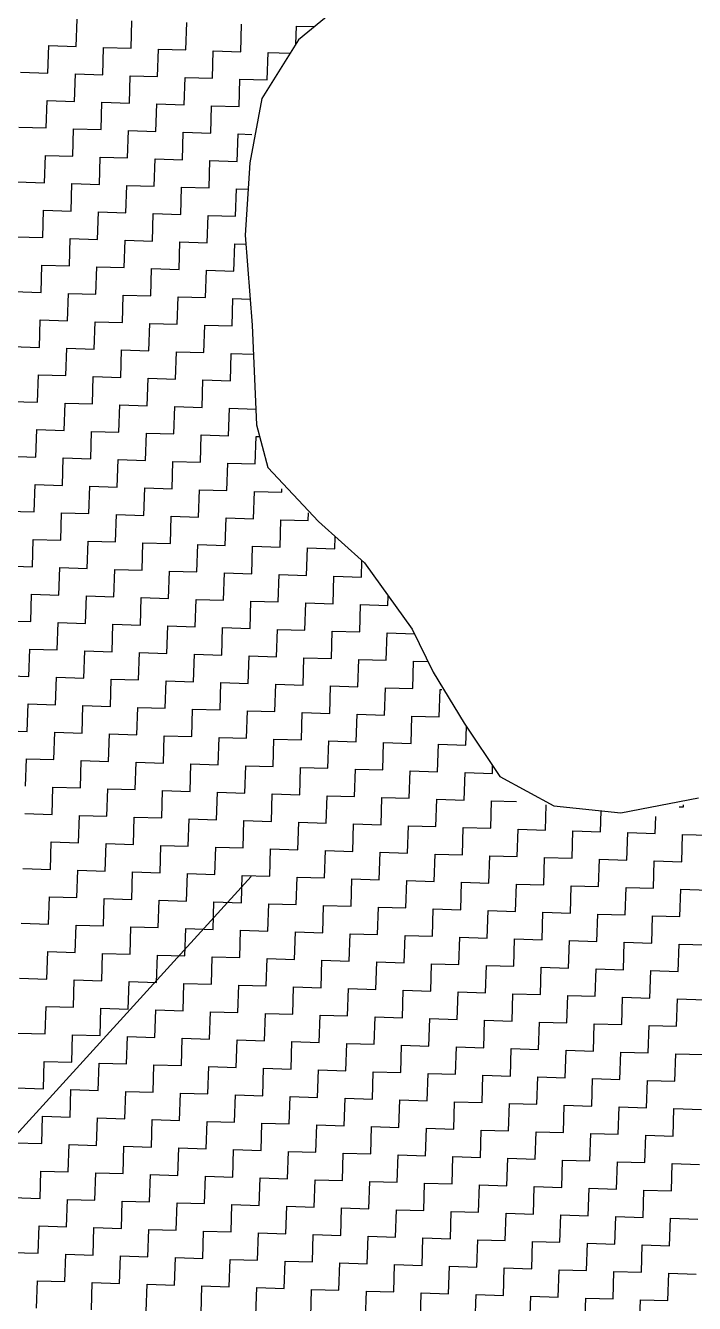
# Model space of a CAD drawing. Header units: metres. Extents: x 289133 to 292218, y 2093453 to 2100632.
# Drawn here: x 289844.8 to 290006.2, y 2094020.3 to 2094328.5 of the extents above; entities that cross this region are included whole.
import ezdxf

# ---------------------------------------------------------------- set-up
doc = ezdxf.new("R2010")
doc.units = ezdxf.units.M
doc.header["$MEASUREMENT"] = 0
doc.layers.add('POLY_HATCH', color=12, linetype='Continuous')

msp = doc.modelspace()

# ---------------------------------------------------------------- linework, layer by layer
msp.add_lwpolyline([(289822.9, 2094039.44), (289899.21, 2094123.21)])
at = {"layer": 'POLY_HATCH'}
for p, q in [((289920.56, 2094333.16), (289910.68, 2094325.05)), ((289910.68, 2094325.05), (289901.81, 2094310.89)), ((289901.81, 2094310.89), (289898.91, 2094295.35)), ((289898.91, 2094295.35), (289897.77, 2094277.95)), ((289897.77, 2094277.95), (289899.49, 2094256.24)), ((289899.49, 2094256.24), (289900.54, 2094232.16)), ((289900.54, 2094232.16), (289903.22, 2094221.85)), ((289903.22, 2094221.85), (289915.44, 2094208.84)), ((289915.44, 2094208.84), (289926.56, 2094198.87)), ((289926.56, 2094198.87), (289938.09, 2094182.87)), ((289938.09, 2094182.87), (289943.17, 2094172.49)), ((289943.17, 2094172.49), (289950.61, 2094160.22)), ((289950.61, 2094160.22), (289959.22, 2094147.33)), ((289959.22, 2094147.33), (289972.24, 2094140.3)), ((289972.24, 2094140.3), (289988.43, 2094138.59)), ((289988.43, 2094138.59), (290007.19, 2094142.21))]:
    msp.add_line(p, q, dxfattribs=at)
at = {"layer": 'POLY_HATCH', "linetype": 'Continuous'}
for p, q in [((289857.01, 2094323.41), (289857.22, 2094330.03)), ((289870.24, 2094323), (289870.45, 2094329.61)), ((289883.47, 2094322.58), (289883.68, 2094329.2)), ((289896.7, 2094322.17), (289896.91, 2094328.78)), ((289910, 2094323.97), (289910.14, 2094328.36)), ((289910.14, 2094328.36), (289914.55, 2094328.23)), ((289850.19, 2094317.01), (289850.4, 2094323.62)), ((289850.4, 2094323.62), (289857.01, 2094323.41)), ((289863.42, 2094316.59), (289863.63, 2094323.21)), ((289863.63, 2094323.21), (289870.24, 2094323)), ((289876.65, 2094316.17), (289876.86, 2094322.79)), ((289876.86, 2094322.79), (289883.47, 2094322.58)), ((289889.88, 2094315.76), (289890.09, 2094322.37)), ((289890.09, 2094322.37), (289896.7, 2094322.17)), ((289903.11, 2094315.34), (289903.32, 2094321.96)), ((289903.32, 2094321.96), (289908.64, 2094321.79)), ((289843.57, 2094317.21), (289850.19, 2094317.01)), ((289856.6, 2094310.18), (289856.8, 2094316.8)), ((289856.8, 2094316.8), (289863.42, 2094316.59)), ((289869.83, 2094309.77), (289870.03, 2094316.38)), ((289870.03, 2094316.38), (289876.65, 2094316.17)), ((289883.06, 2094309.35), (289883.26, 2094315.97)), ((289883.26, 2094315.97), (289889.88, 2094315.76)), ((289896.29, 2094308.93), (289896.49, 2094315.55)), ((289896.49, 2094315.55), (289903.11, 2094315.34)), ((289849.77, 2094303.78), (289849.98, 2094310.39)), ((289849.98, 2094310.39), (289856.6, 2094310.18)), ((289863, 2094303.36), (289863.21, 2094309.98)), ((289863.21, 2094309.98), (289869.83, 2094309.77)), ((289876.23, 2094302.94), (289876.44, 2094309.56)), ((289876.44, 2094309.56), (289883.06, 2094309.35)), ((289889.46, 2094302.53), (289889.67, 2094309.14)), ((289889.67, 2094309.14), (289896.29, 2094308.93)), ((289843.16, 2094303.98), (289849.77, 2094303.78)), ((289856.18, 2094296.95), (289856.39, 2094303.57)), ((289856.39, 2094303.57), (289863, 2094303.36)), ((289869.41, 2094296.54), (289869.62, 2094303.15)), ((289869.62, 2094303.15), (289876.23, 2094302.94)), ((289882.64, 2094296.12), (289882.85, 2094302.74)), ((289882.85, 2094302.74), (289889.46, 2094302.53)), ((289895.87, 2094295.7), (289896.08, 2094302.32)), ((289896.08, 2094302.32), (289899.37, 2094302.22)), ((289849.36, 2094290.55), (289849.56, 2094297.16)), ((289849.56, 2094297.16), (289856.18, 2094296.95)), ((289862.59, 2094290.13), (289862.79, 2094296.75)), ((289862.79, 2094296.75), (289869.41, 2094296.54)), ((289875.82, 2094289.71), (289876.02, 2094296.33)), ((289876.02, 2094296.33), (289882.64, 2094296.12)), ((289889.05, 2094289.3), (289889.25, 2094295.91)), ((289889.25, 2094295.91), (289895.87, 2094295.7)), ((289842.74, 2094290.75), (289849.36, 2094290.55)), ((289855.76, 2094283.72), (289855.97, 2094290.34)), ((289855.97, 2094290.34), (289862.59, 2094290.13)), ((289868.99, 2094283.31), (289869.2, 2094289.92)), ((289869.2, 2094289.92), (289875.82, 2094289.71)), ((289882.22, 2094282.89), (289882.43, 2094289.51)), ((289882.43, 2094289.51), (289889.05, 2094289.3)), ((289895.45, 2094282.47), (289895.66, 2094289.09)), ((289895.66, 2094289.09), (289898.5, 2094289)), ((289848.94, 2094277.32), (289849.15, 2094283.93)), ((289849.15, 2094283.93), (289855.76, 2094283.72)), ((289862.17, 2094276.9), (289862.38, 2094283.51)), ((289862.38, 2094283.51), (289868.99, 2094283.31)), ((289875.4, 2094276.48), (289875.61, 2094283.1)), ((289875.61, 2094283.1), (289882.22, 2094282.89)), ((289888.63, 2094276.07), (289888.84, 2094282.68)), ((289888.84, 2094282.68), (289895.45, 2094282.47)), ((289842.32, 2094277.52), (289848.94, 2094277.32)), ((289855.35, 2094270.49), (289855.55, 2094277.11)), ((289855.55, 2094277.11), (289862.17, 2094276.9)), ((289868.58, 2094270.08), (289868.79, 2094276.69)), ((289868.79, 2094276.69), (289875.4, 2094276.48)), ((289881.81, 2094269.66), (289882.02, 2094276.28)), ((289882.02, 2094276.28), (289888.63, 2094276.07)), ((289895.04, 2094269.24), (289895.25, 2094275.86)), ((289895.25, 2094275.86), (289897.94, 2094275.77)), ((289848.52, 2094264.09), (289848.73, 2094270.7)), ((289848.73, 2094270.7), (289855.35, 2094270.49)), ((289861.75, 2094263.67), (289861.96, 2094270.28)), ((289861.96, 2094270.28), (289868.58, 2094270.08)), ((289874.98, 2094263.25), (289875.19, 2094269.87)), ((289875.19, 2094269.87), (289881.81, 2094269.66)), ((289888.21, 2094262.84), (289888.42, 2094269.45)), ((289888.42, 2094269.45), (289895.04, 2094269.24)), ((289841.91, 2094264.29), (289848.52, 2094264.09)), ((289854.93, 2094257.26), (289855.14, 2094263.88)), ((289855.14, 2094263.88), (289861.75, 2094263.67)), ((289868.16, 2094256.85), (289868.37, 2094263.46)), ((289868.37, 2094263.46), (289874.98, 2094263.25)), ((289881.39, 2094256.43), (289881.6, 2094263.04)), ((289881.6, 2094263.04), (289888.21, 2094262.84)), ((289894.62, 2094256.01), (289894.83, 2094262.63)), ((289894.83, 2094262.63), (289898.99, 2094262.5)), ((289848.11, 2094250.86), (289848.32, 2094257.47)), ((289848.32, 2094257.47), (289854.93, 2094257.26)), ((289861.34, 2094250.44), (289861.55, 2094257.05)), ((289861.55, 2094257.05), (289868.16, 2094256.85)), ((289874.57, 2094250.02), (289874.78, 2094256.64)), ((289874.78, 2094256.64), (289881.39, 2094256.43)), ((289887.8, 2094249.61), (289888.01, 2094256.22)), ((289888.01, 2094256.22), (289894.62, 2094256.01)), ((289841.49, 2094251.06), (289848.11, 2094250.86)), ((289854.51, 2094244.03), (289854.72, 2094250.65)), ((289854.72, 2094250.65), (289861.34, 2094250.44)), ((289867.74, 2094243.62), (289867.95, 2094250.23)), ((289867.95, 2094250.23), (289874.57, 2094250.02)), ((289880.97, 2094243.2), (289881.18, 2094249.81)), ((289881.18, 2094249.81), (289887.8, 2094249.61)), ((289894.21, 2094242.78), (289894.41, 2094249.4)), ((289894.41, 2094249.4), (289899.79, 2094249.23)), ((289847.69, 2094237.63), (289847.9, 2094244.24)), ((289847.9, 2094244.24), (289854.51, 2094244.03)), ((289860.92, 2094237.21), (289861.13, 2094243.82)), ((289861.13, 2094243.82), (289867.74, 2094243.62)), ((289874.15, 2094236.79), (289874.36, 2094243.41)), ((289874.36, 2094243.41), (289880.97, 2094243.2)), ((289887.38, 2094236.38), (289887.59, 2094242.99)), ((289887.59, 2094242.99), (289894.21, 2094242.78)), ((289841.08, 2094237.83), (289847.69, 2094237.63)), ((289854.1, 2094230.8), (289854.31, 2094237.42)), ((289854.31, 2094237.42), (289860.92, 2094237.21)), ((289867.33, 2094230.39), (289867.54, 2094237)), ((289867.54, 2094237), (289874.15, 2094236.79)), ((289880.56, 2094229.97), (289880.77, 2094236.58)), ((289880.77, 2094236.58), (289887.38, 2094236.38)), ((289893.79, 2094229.55), (289894, 2094236.17)), ((289894, 2094236.17), (289900.37, 2094235.97)), ((289847.27, 2094224.39), (289847.48, 2094231.01)), ((289847.48, 2094231.01), (289854.1, 2094230.8)), ((289860.5, 2094223.98), (289860.71, 2094230.59)), ((289860.71, 2094230.59), (289867.33, 2094230.39)), ((289873.74, 2094223.56), (289873.94, 2094230.18)), ((289873.94, 2094230.18), (289880.56, 2094229.97)), ((289886.97, 2094223.15), (289887.17, 2094229.76)), ((289887.17, 2094229.76), (289893.79, 2094229.55)), ((289900.2, 2094222.73), (289900.4, 2094229.34)), ((289900.4, 2094229.34), (289901.28, 2094229.32)), ((289840.66, 2094224.6), (289847.27, 2094224.39)), ((289853.68, 2094217.57), (289853.89, 2094224.19)), ((289853.89, 2094224.19), (289860.5, 2094223.98)), ((289866.91, 2094217.16), (289867.12, 2094223.77)), ((289867.12, 2094223.77), (289873.74, 2094223.56)), ((289880.14, 2094216.74), (289880.35, 2094223.35)), ((289880.35, 2094223.35), (289886.97, 2094223.15)), ((289893.37, 2094216.32), (289893.58, 2094222.94)), ((289893.58, 2094222.94), (289900.2, 2094222.73)), ((289846.86, 2094211.16), (289847.07, 2094217.78)), ((289847.07, 2094217.78), (289853.68, 2094217.57)), ((289860.09, 2094210.75), (289860.3, 2094217.36)), ((289860.3, 2094217.36), (289866.91, 2094217.16)), ((289873.32, 2094210.33), (289873.53, 2094216.95)), ((289873.53, 2094216.95), (289880.14, 2094216.74)), ((289906.6, 2094215.91), (289906.63, 2094216.74)), ((289886.55, 2094209.92), (289886.76, 2094216.53)), ((289886.76, 2094216.53), (289893.37, 2094216.32)), ((289899.78, 2094209.5), (289899.99, 2094216.11)), ((289899.99, 2094216.11), (289906.6, 2094215.91)), ((289840.24, 2094211.37), (289846.86, 2094211.16)), ((289853.27, 2094204.34), (289853.47, 2094210.96)), ((289853.47, 2094210.96), (289860.09, 2094210.75)), ((289866.5, 2094203.92), (289866.7, 2094210.54)), ((289866.7, 2094210.54), (289873.32, 2094210.33)), ((289913.01, 2094209.08), (289913.07, 2094210.97)), ((289879.73, 2094203.51), (289879.93, 2094210.12)), ((289879.93, 2094210.12), (289886.55, 2094209.92)), ((289892.96, 2094203.09), (289893.16, 2094209.71)), ((289893.16, 2094209.71), (289899.78, 2094209.5)), ((289906.19, 2094202.68), (289906.39, 2094209.29)), ((289906.39, 2094209.29), (289913.01, 2094209.08)), ((289846.44, 2094197.93), (289846.65, 2094204.55)), ((289846.65, 2094204.55), (289853.27, 2094204.34)), ((289919.42, 2094202.26), (289919.51, 2094205.19)), ((289859.67, 2094197.52), (289859.88, 2094204.13)), ((289859.88, 2094204.13), (289866.5, 2094203.92)), ((289872.9, 2094197.1), (289873.11, 2094203.72)), ((289873.11, 2094203.72), (289879.73, 2094203.51)), ((289886.13, 2094196.69), (289886.34, 2094203.3)), ((289886.34, 2094203.3), (289892.96, 2094203.09)), ((289899.36, 2094196.27), (289899.57, 2094202.88)), ((289899.57, 2094202.88), (289906.19, 2094202.68)), ((289912.59, 2094195.85), (289912.8, 2094202.47)), ((289912.8, 2094202.47), (289919.42, 2094202.26)), ((289839.83, 2094198.14), (289846.44, 2094197.93)), ((289925.82, 2094195.44), (289925.95, 2094199.41)), ((289852.85, 2094191.11), (289853.06, 2094197.73)), ((289853.06, 2094197.73), (289859.67, 2094197.52)), ((289866.08, 2094190.69), (289866.29, 2094197.31)), ((289866.29, 2094197.31), (289872.9, 2094197.1)), ((289879.31, 2094190.28), (289879.52, 2094196.89)), ((289879.52, 2094196.89), (289886.13, 2094196.69)), ((289892.54, 2094189.86), (289892.75, 2094196.48)), ((289892.75, 2094196.48), (289899.36, 2094196.27)), ((289905.77, 2094189.45), (289905.98, 2094196.06)), ((289905.98, 2094196.06), (289912.59, 2094195.85)), ((289919, 2094189.03), (289919.21, 2094195.64)), ((289919.21, 2094195.64), (289925.82, 2094195.44)), ((289846.03, 2094184.7), (289846.23, 2094191.32)), ((289846.23, 2094191.32), (289852.85, 2094191.11)), ((289859.26, 2094184.29), (289859.46, 2094190.9)), ((289859.46, 2094190.9), (289866.08, 2094190.69)), ((289872.49, 2094183.87), (289872.69, 2094190.49)), ((289872.69, 2094190.49), (289879.31, 2094190.28)), ((289885.72, 2094183.46), (289885.92, 2094190.07)), ((289885.92, 2094190.07), (289892.54, 2094189.86)), ((289898.95, 2094183.04), (289899.16, 2094189.65)), ((289899.16, 2094189.65), (289905.77, 2094189.45)), ((289912.18, 2094182.62), (289912.39, 2094189.24)), ((289912.39, 2094189.24), (289919, 2094189.03)), ((289932.23, 2094188.61), (289932.3, 2094190.89)), ((289925.41, 2094182.21), (289925.62, 2094188.82)), ((289925.62, 2094188.82), (289932.23, 2094188.61)), ((289839.41, 2094184.91), (289846.03, 2094184.7)), ((289852.43, 2094177.88), (289852.64, 2094184.5)), ((289852.64, 2094184.5), (289859.26, 2094184.29)), ((289865.66, 2094177.46), (289865.87, 2094184.08)), ((289865.87, 2094184.08), (289872.49, 2094183.87)), ((289878.89, 2094177.05), (289879.1, 2094183.66)), ((289879.1, 2094183.66), (289885.72, 2094183.46)), ((289892.12, 2094176.63), (289892.33, 2094183.25)), ((289892.33, 2094183.25), (289898.95, 2094183.04)), ((289905.35, 2094176.22), (289905.56, 2094182.83)), ((289905.56, 2094182.83), (289912.18, 2094182.62)), ((289918.58, 2094175.8), (289918.79, 2094182.41)), ((289918.79, 2094182.41), (289925.41, 2094182.21)), ((289931.81, 2094175.38), (289932.02, 2094182)), ((289932.02, 2094182), (289938.61, 2094181.79)), ((289845.61, 2094171.47), (289845.82, 2094178.09)), ((289845.82, 2094178.09), (289852.43, 2094177.88)), ((289858.84, 2094171.06), (289859.05, 2094177.67)), ((289859.05, 2094177.67), (289865.66, 2094177.46)), ((289872.07, 2094170.64), (289872.28, 2094177.26)), ((289872.28, 2094177.26), (289878.89, 2094177.05)), ((289885.3, 2094170.22), (289885.51, 2094176.84)), ((289885.51, 2094176.84), (289892.12, 2094176.63)), ((289898.53, 2094169.81), (289898.74, 2094176.42)), ((289898.74, 2094176.42), (289905.35, 2094176.22)), ((289911.76, 2094169.39), (289911.97, 2094176.01)), ((289911.97, 2094176.01), (289918.58, 2094175.8)), ((289924.99, 2094168.98), (289925.2, 2094175.59)), ((289925.2, 2094175.59), (289931.81, 2094175.38)), ((289938.22, 2094168.56), (289938.43, 2094175.17)), ((289938.43, 2094175.17), (289941.91, 2094175.07)), ((289838.99, 2094171.68), (289845.61, 2094171.47)), ((289852.02, 2094164.65), (289852.22, 2094171.27)), ((289852.22, 2094171.27), (289858.84, 2094171.06)), ((289865.25, 2094164.23), (289865.45, 2094170.85)), ((289865.45, 2094170.85), (289872.07, 2094170.64)), ((289878.48, 2094163.82), (289878.69, 2094170.43)), ((289878.69, 2094170.43), (289885.3, 2094170.22)), ((289891.71, 2094163.4), (289891.92, 2094170.02)), ((289891.92, 2094170.02), (289898.53, 2094169.81)), ((289904.94, 2094162.99), (289905.15, 2094169.6)), ((289905.15, 2094169.6), (289911.76, 2094169.39)), ((289918.17, 2094162.57), (289918.38, 2094169.18)), ((289918.38, 2094169.18), (289924.99, 2094168.98)), ((289931.4, 2094162.15), (289931.61, 2094168.77)), ((289931.61, 2094168.77), (289938.22, 2094168.56)), ((289944.63, 2094161.74), (289944.84, 2094168.35)), ((289944.84, 2094168.35), (289945.2, 2094168.34)), ((289845.19, 2094158.24), (289845.4, 2094164.86)), ((289845.4, 2094164.86), (289852.02, 2094164.65)), ((289858.42, 2094157.83), (289858.63, 2094164.44)), ((289858.63, 2094164.44), (289865.25, 2094164.23)), ((289871.65, 2094157.41), (289871.86, 2094164.03)), ((289871.86, 2094164.03), (289878.48, 2094163.82)), ((289884.88, 2094156.99), (289885.09, 2094163.61)), ((289885.09, 2094163.61), (289891.71, 2094163.4)), ((289898.11, 2094156.58), (289898.32, 2094163.19)), ((289898.32, 2094163.19), (289904.94, 2094162.99)), ((289911.34, 2094156.16), (289911.55, 2094162.78)), ((289911.55, 2094162.78), (289918.17, 2094162.57)), ((289924.58, 2094155.75), (289924.78, 2094162.36)), ((289924.78, 2094162.36), (289931.4, 2094162.15)), ((289937.81, 2094155.33), (289938.01, 2094161.94)), ((289938.01, 2094161.94), (289944.63, 2094161.74)), ((289838.58, 2094158.45), (289845.19, 2094158.24)), ((289951.04, 2094154.91), (289951.18, 2094159.37)), ((289851.6, 2094151.42), (289851.81, 2094158.04)), ((289851.81, 2094158.04), (289858.42, 2094157.83)), ((289864.83, 2094151), (289865.04, 2094157.62)), ((289865.04, 2094157.62), (289871.65, 2094157.41)), ((289878.06, 2094150.59), (289878.27, 2094157.2)), ((289878.27, 2094157.2), (289884.88, 2094156.99)), ((289891.29, 2094150.17), (289891.5, 2094156.79)), ((289891.5, 2094156.79), (289898.11, 2094156.58)), ((289904.52, 2094149.75), (289904.73, 2094156.37)), ((289904.73, 2094156.37), (289911.34, 2094156.16)), ((289917.75, 2094149.34), (289917.96, 2094155.95)), ((289917.96, 2094155.95), (289924.58, 2094155.75)), ((289930.98, 2094148.92), (289931.19, 2094155.54)), ((289931.19, 2094155.54), (289937.81, 2094155.33)), ((289944.21, 2094148.51), (289944.42, 2094155.12)), ((289944.42, 2094155.12), (289951.04, 2094154.91)), ((289844.78, 2094145.01), (289844.99, 2094151.63)), ((289844.99, 2094151.63), (289851.6, 2094151.42)), ((289858.01, 2094144.6), (289858.22, 2094151.21)), ((289858.22, 2094151.21), (289864.83, 2094151)), ((289871.24, 2094144.18), (289871.45, 2094150.8)), ((289871.45, 2094150.8), (289878.06, 2094150.59)), ((289884.47, 2094143.76), (289884.68, 2094150.38)), ((289884.68, 2094150.38), (289891.29, 2094150.17)), ((289897.7, 2094143.35), (289897.91, 2094149.96)), ((289897.91, 2094149.96), (289904.52, 2094149.75)), ((289910.93, 2094142.93), (289911.14, 2094149.55)), ((289911.14, 2094149.55), (289917.75, 2094149.34)), ((289924.16, 2094142.52), (289924.37, 2094149.13)), ((289924.37, 2094149.13), (289930.98, 2094148.92)), ((289957.44, 2094148.09), (289957.5, 2094149.91)), ((289937.39, 2094142.1), (289937.6, 2094148.71)), ((289937.6, 2094148.71), (289944.21, 2094148.51)), ((289950.62, 2094141.68), (289950.83, 2094148.3)), ((289950.83, 2094148.3), (289957.44, 2094148.09)), ((289851.18, 2094138.19), (289851.39, 2094144.8)), ((289851.39, 2094144.8), (289858.01, 2094144.6)), ((289864.41, 2094137.77), (289864.62, 2094144.39)), ((289864.62, 2094144.39), (289871.24, 2094144.18)), ((289877.64, 2094137.36), (289877.85, 2094143.97)), ((289877.85, 2094143.97), (289884.47, 2094143.76)), ((289890.87, 2094136.94), (289891.08, 2094143.56)), ((289891.08, 2094143.56), (289897.7, 2094143.35)), ((289904.11, 2094136.52), (289904.31, 2094143.14)), ((289904.31, 2094143.14), (289910.93, 2094142.93)), ((289917.34, 2094136.11), (289917.54, 2094142.72)), ((289917.54, 2094142.72), (289924.16, 2094142.52)), ((289930.57, 2094135.69), (289930.77, 2094142.31)), ((289930.77, 2094142.31), (289937.39, 2094142.1)), ((289943.8, 2094135.28), (289944, 2094141.89)), ((289944, 2094141.89), (289950.62, 2094141.68)), ((289957.03, 2094134.86), (289957.23, 2094141.47)), ((289957.23, 2094141.47), (289963.26, 2094141.29)), ((289970.26, 2094134.44), (289970.45, 2094140.49)), ((290002.51, 2094140.05), (290003.54, 2094140.02)), ((290003.54, 2094140.02), (290003.56, 2094140.53)), ((289844.57, 2094138.4), (289851.18, 2094138.19)), ((289857.59, 2094131.37), (289857.8, 2094137.98)), ((289857.8, 2094137.98), (289864.41, 2094137.77)), ((289870.82, 2094130.95), (289871.03, 2094137.57)), ((289871.03, 2094137.57), (289877.64, 2094137.36)), ((289884.05, 2094130.53), (289884.26, 2094137.15)), ((289884.26, 2094137.15), (289890.87, 2094136.94)), ((289897.28, 2094130.12), (289897.49, 2094136.73)), ((289897.49, 2094136.73), (289904.11, 2094136.52)), ((289983.49, 2094134.03), (289983.65, 2094139.09)), ((289996.72, 2094133.61), (289996.85, 2094137.7)), ((289910.51, 2094129.7), (289910.72, 2094136.32)), ((289910.72, 2094136.32), (289917.34, 2094136.11)), ((289923.74, 2094129.28), (289923.95, 2094135.9)), ((289923.95, 2094135.9), (289930.57, 2094135.69)), ((289936.97, 2094128.87), (289937.18, 2094135.48)), ((289937.18, 2094135.48), (289943.8, 2094135.28)), ((289950.2, 2094128.45), (289950.41, 2094135.07)), ((289950.41, 2094135.07), (289957.03, 2094134.86)), ((289963.43, 2094128.04), (289963.64, 2094134.65)), ((289963.64, 2094134.65), (289970.26, 2094134.44)), ((289976.66, 2094127.62), (289976.87, 2094134.24)), ((289976.87, 2094134.24), (289983.49, 2094134.03)), ((289989.89, 2094127.2), (289990.1, 2094133.82)), ((289990.1, 2094133.82), (289996.72, 2094133.61)), ((289850.77, 2094124.96), (289850.98, 2094131.57)), ((289850.98, 2094131.57), (289857.59, 2094131.37)), ((289864, 2094124.54), (289864.21, 2094131.16)), ((289864.21, 2094131.16), (289870.82, 2094130.95)), ((289877.23, 2094124.13), (289877.44, 2094130.74)), ((289877.44, 2094130.74), (289884.05, 2094130.53)), ((289890.46, 2094123.71), (289890.67, 2094130.33)), ((289890.67, 2094130.33), (289897.28, 2094130.12)), ((290003.12, 2094126.79), (290003.33, 2094133.4)), ((290003.33, 2094133.4), (290009.95, 2094133.19)), ((289903.69, 2094123.29), (289903.9, 2094129.91)), ((289903.9, 2094129.91), (289910.51, 2094129.7)), ((289916.92, 2094122.88), (289917.13, 2094129.49)), ((289917.13, 2094129.49), (289923.74, 2094129.28)), ((289930.15, 2094122.46), (289930.36, 2094129.08)), ((289930.36, 2094129.08), (289936.97, 2094128.87)), ((289943.38, 2094122.05), (289943.59, 2094128.66)), ((289943.59, 2094128.66), (289950.2, 2094128.45)), ((289956.61, 2094121.63), (289956.82, 2094128.24)), ((289956.82, 2094128.24), (289963.43, 2094128.04)), ((289969.84, 2094121.21), (289970.05, 2094127.83)), ((289970.05, 2094127.83), (289976.66, 2094127.62)), ((289983.07, 2094120.8), (289983.28, 2094127.41)), ((289983.28, 2094127.41), (289989.89, 2094127.2)), ((289844.15, 2094125.17), (289850.77, 2094124.96)), ((289857.17, 2094118.14), (289857.38, 2094124.75)), ((289857.38, 2094124.75), (289864, 2094124.54)), ((289870.41, 2094117.72), (289870.61, 2094124.33)), ((289870.61, 2094124.33), (289877.23, 2094124.13)), ((289996.3, 2094120.38), (289996.51, 2094127)), ((289996.51, 2094127), (290003.12, 2094126.79)), ((289883.64, 2094117.3), (289883.84, 2094123.92)), ((289883.84, 2094123.92), (289890.46, 2094123.71)), ((289896.87, 2094116.89), (289897.07, 2094123.5)), ((289897.07, 2094123.5), (289903.69, 2094123.29)), ((289910.1, 2094116.47), (289910.3, 2094123.09)), ((289910.3, 2094123.09), (289916.92, 2094122.88)), ((289923.33, 2094116.05), (289923.53, 2094122.67)), ((289923.53, 2094122.67), (289930.15, 2094122.46)), ((289936.56, 2094115.64), (289936.76, 2094122.25)), ((289936.76, 2094122.25), (289943.38, 2094122.05)), ((289949.79, 2094115.22), (289950, 2094121.84)), ((289950, 2094121.84), (289956.61, 2094121.63)), ((289963.02, 2094114.81), (289963.23, 2094121.42)), ((289963.23, 2094121.42), (289969.84, 2094121.21)), ((289850.35, 2094111.73), (289850.56, 2094118.34)), ((289850.56, 2094118.34), (289857.17, 2094118.14)), ((289976.25, 2094114.39), (289976.46, 2094121)), ((289976.46, 2094121), (289983.07, 2094120.8)), ((289989.48, 2094113.97), (289989.69, 2094120.59)), ((289989.69, 2094120.59), (289996.3, 2094120.38)), ((290002.71, 2094113.56), (290002.92, 2094120.17)), ((290002.92, 2094120.17), (290009.53, 2094119.96)), ((289863.58, 2094111.31), (289863.79, 2094117.93)), ((289863.79, 2094117.93), (289870.41, 2094117.72)), ((289876.81, 2094110.9), (289877.02, 2094117.51)), ((289877.02, 2094117.51), (289883.64, 2094117.3)), ((289890.04, 2094110.48), (289890.25, 2094117.1)), ((289890.25, 2094117.1), (289896.87, 2094116.89)), ((289903.27, 2094110.06), (289903.48, 2094116.68)), ((289903.48, 2094116.68), (289910.1, 2094116.47)), ((289916.5, 2094109.65), (289916.71, 2094116.26)), ((289916.71, 2094116.26), (289923.33, 2094116.05)), ((289929.73, 2094109.23), (289929.94, 2094115.85)), ((289929.94, 2094115.85), (289936.56, 2094115.64)), ((289942.96, 2094108.82), (289943.17, 2094115.43)), ((289943.17, 2094115.43), (289949.79, 2094115.22)), ((289956.19, 2094108.4), (289956.4, 2094115.01)), ((289956.4, 2094115.01), (289963.02, 2094114.81)), ((289843.74, 2094111.94), (289850.35, 2094111.73)), ((289969.42, 2094107.98), (289969.63, 2094114.6)), ((289969.63, 2094114.6), (289976.25, 2094114.39)), ((289982.65, 2094107.57), (289982.86, 2094114.18)), ((289982.86, 2094114.18), (289989.48, 2094113.97)), ((289995.88, 2094107.15), (289996.09, 2094113.77)), ((289996.09, 2094113.77), (290002.71, 2094113.56)), ((289856.76, 2094104.91), (289856.97, 2094111.52)), ((289856.97, 2094111.52), (289863.58, 2094111.31)), ((289869.99, 2094104.49), (289870.2, 2094111.1)), ((289870.2, 2094111.1), (289876.81, 2094110.9)), ((289883.22, 2094104.07), (289883.43, 2094110.69)), ((289883.43, 2094110.69), (289890.04, 2094110.48)), ((289896.45, 2094103.66), (289896.66, 2094110.27)), ((289896.66, 2094110.27), (289903.27, 2094110.06)), ((289909.68, 2094103.24), (289909.89, 2094109.86)), ((289909.89, 2094109.86), (289916.5, 2094109.65)), ((289922.91, 2094102.82), (289923.12, 2094109.44)), ((289923.12, 2094109.44), (289929.73, 2094109.23)), ((289936.14, 2094102.41), (289936.35, 2094109.02)), ((289936.35, 2094109.02), (289942.96, 2094108.82)), ((289949.37, 2094101.99), (289949.58, 2094108.61)), ((289949.58, 2094108.61), (289956.19, 2094108.4)), ((289962.6, 2094101.58), (289962.81, 2094108.19)), ((289962.81, 2094108.19), (289969.42, 2094107.98)), ((289975.83, 2094101.16), (289976.04, 2094107.77)), ((289976.04, 2094107.77), (289982.65, 2094107.57)), ((289989.06, 2094100.74), (289989.27, 2094107.36)), ((289989.27, 2094107.36), (289995.88, 2094107.15)), ((290002.29, 2094100.33), (290002.5, 2094106.94)), ((290002.5, 2094106.94), (290009.12, 2094106.73)), ((289849.94, 2094098.5), (289850.14, 2094105.11)), ((289850.14, 2094105.11), (289856.76, 2094104.91)), ((289863.17, 2094098.08), (289863.37, 2094104.7)), ((289863.37, 2094104.7), (289869.99, 2094104.49)), ((289876.4, 2094097.67), (289876.6, 2094104.28)), ((289876.6, 2094104.28), (289883.22, 2094104.07)), ((289889.63, 2094097.25), (289889.83, 2094103.87)), ((289889.83, 2094103.87), (289896.45, 2094103.66)), ((289902.86, 2094096.83), (289903.06, 2094103.45)), ((289903.06, 2094103.45), (289909.68, 2094103.24)), ((289916.09, 2094096.42), (289916.29, 2094103.03)), ((289916.29, 2094103.03), (289922.91, 2094102.82)), ((289929.32, 2094096), (289929.53, 2094102.62)), ((289929.53, 2094102.62), (289936.14, 2094102.41)), ((289942.55, 2094095.58), (289942.76, 2094102.2)), ((289942.76, 2094102.2), (289949.37, 2094101.99)), ((289955.78, 2094095.17), (289955.99, 2094101.78)), ((289955.99, 2094101.78), (289962.6, 2094101.58)), ((289969.01, 2094094.75), (289969.22, 2094101.37)), ((289969.22, 2094101.37), (289975.83, 2094101.16)), ((289982.24, 2094094.34), (289982.45, 2094100.95)), ((289982.45, 2094100.95), (289989.06, 2094100.74)), ((289995.47, 2094093.92), (289995.68, 2094100.53)), ((289995.68, 2094100.53), (290002.29, 2094100.33)), ((289843.32, 2094098.71), (289849.94, 2094098.5)), ((289856.34, 2094091.68), (289856.55, 2094098.29)), ((289856.55, 2094098.29), (289863.17, 2094098.08)), ((289869.57, 2094091.26), (289869.78, 2094097.87)), ((289869.78, 2094097.87), (289876.4, 2094097.67)), ((289882.8, 2094090.84), (289883.01, 2094097.46)), ((289883.01, 2094097.46), (289889.63, 2094097.25)), ((289896.03, 2094090.43), (289896.24, 2094097.04)), ((289896.24, 2094097.04), (289902.86, 2094096.83)), ((289909.26, 2094090.01), (289909.47, 2094096.63)), ((289909.47, 2094096.63), (289916.09, 2094096.42)), ((289922.49, 2094089.59), (289922.7, 2094096.21)), ((289922.7, 2094096.21), (289929.32, 2094096)), ((289935.72, 2094089.18), (289935.93, 2094095.79)), ((289935.93, 2094095.79), (289942.55, 2094095.58)), ((289948.95, 2094088.76), (289949.16, 2094095.38)), ((289949.16, 2094095.38), (289955.78, 2094095.17)), ((289962.18, 2094088.35), (289962.39, 2094094.96)), ((289962.39, 2094094.96), (289969.01, 2094094.75)), ((289975.42, 2094087.93), (289975.62, 2094094.54)), ((289975.62, 2094094.54), (289982.24, 2094094.34)), ((289988.65, 2094087.51), (289988.85, 2094094.13)), ((289988.85, 2094094.13), (289995.47, 2094093.92)), ((290001.88, 2094087.1), (290002.08, 2094093.71)), ((290002.08, 2094093.71), (290008.7, 2094093.5)), ((289849.52, 2094085.27), (289849.73, 2094091.88)), ((289849.73, 2094091.88), (289856.34, 2094091.68)), ((289862.75, 2094084.85), (289862.96, 2094091.47)), ((289862.96, 2094091.47), (289869.57, 2094091.26)), ((289875.98, 2094084.44), (289876.19, 2094091.05)), ((289876.19, 2094091.05), (289882.8, 2094090.84)), ((289889.21, 2094084.02), (289889.42, 2094090.63)), ((289889.42, 2094090.63), (289896.03, 2094090.43)), ((289902.44, 2094083.6), (289902.65, 2094090.22)), ((289902.65, 2094090.22), (289909.26, 2094090.01)), ((289915.67, 2094083.19), (289915.88, 2094089.8)), ((289915.88, 2094089.8), (289922.49, 2094089.59)), ((289928.9, 2094082.77), (289929.11, 2094089.39)), ((289929.11, 2094089.39), (289935.72, 2094089.18)), ((289942.13, 2094082.35), (289942.34, 2094088.97)), ((289942.34, 2094088.97), (289948.95, 2094088.76)), ((289955.36, 2094081.94), (289955.57, 2094088.55)), ((289955.57, 2094088.55), (289962.18, 2094088.35)), ((289968.59, 2094081.52), (289968.8, 2094088.14)), ((289968.8, 2094088.14), (289975.42, 2094087.93)), ((289981.82, 2094081.11), (289982.03, 2094087.72)), ((289982.03, 2094087.72), (289988.65, 2094087.51)), ((289995.05, 2094080.69), (289995.26, 2094087.3)), ((289995.26, 2094087.3), (290001.88, 2094087.1)), ((289842.9, 2094085.48), (289849.52, 2094085.27)), ((289855.93, 2094078.45), (289856.13, 2094085.06)), ((289856.13, 2094085.06), (289862.75, 2094084.85)), ((289869.16, 2094078.03), (289869.36, 2094084.64)), ((289869.36, 2094084.64), (289875.98, 2094084.44)), ((289882.39, 2094077.61), (289882.59, 2094084.23)), ((289882.59, 2094084.23), (289889.21, 2094084.02)), ((289895.62, 2094077.2), (289895.83, 2094083.81)), ((289895.83, 2094083.81), (289902.44, 2094083.6)), ((289908.85, 2094076.78), (289909.06, 2094083.4)), ((289909.06, 2094083.4), (289915.67, 2094083.19)), ((289922.08, 2094076.36), (289922.29, 2094082.98)), ((289922.29, 2094082.98), (289928.9, 2094082.77)), ((289935.31, 2094075.95), (289935.52, 2094082.56)), ((289935.52, 2094082.56), (289942.13, 2094082.35)), ((289948.54, 2094075.53), (289948.75, 2094082.15)), ((289948.75, 2094082.15), (289955.36, 2094081.94)), ((289961.77, 2094075.11), (289961.98, 2094081.73)), ((289961.98, 2094081.73), (289968.59, 2094081.52)), ((289975, 2094074.7), (289975.21, 2094081.31)), ((289975.21, 2094081.31), (289981.82, 2094081.11)), ((289849.1, 2094072.04), (289849.31, 2094078.65)), ((289849.31, 2094078.65), (289855.93, 2094078.45)), ((289862.33, 2094071.62), (289862.54, 2094078.24)), ((289862.54, 2094078.24), (289869.16, 2094078.03)), ((289988.23, 2094074.28), (289988.44, 2094080.9)), ((289988.44, 2094080.9), (289995.05, 2094080.69)), ((290001.46, 2094073.87), (290001.67, 2094080.48)), ((290001.67, 2094080.48), (290008.28, 2094080.27)), ((289875.56, 2094071.21), (289875.77, 2094077.82)), ((289875.77, 2094077.82), (289882.39, 2094077.61)), ((289888.79, 2094070.79), (289889, 2094077.4)), ((289889, 2094077.4), (289895.62, 2094077.2)), ((289902.02, 2094070.37), (289902.23, 2094076.99)), ((289902.23, 2094076.99), (289908.85, 2094076.78)), ((289915.25, 2094069.96), (289915.46, 2094076.57)), ((289915.46, 2094076.57), (289922.08, 2094076.36)), ((289928.48, 2094069.54), (289928.69, 2094076.16)), ((289928.69, 2094076.16), (289935.31, 2094075.95)), ((289941.71, 2094069.12), (289941.92, 2094075.74)), ((289941.92, 2094075.74), (289948.54, 2094075.53)), ((289954.95, 2094068.71), (289955.15, 2094075.32)), ((289955.15, 2094075.32), (289961.77, 2094075.11)), ((289968.18, 2094068.29), (289968.38, 2094074.91)), ((289968.38, 2094074.91), (289975, 2094074.7)), ((289842.49, 2094072.25), (289849.1, 2094072.04)), ((289855.51, 2094065.21), (289855.72, 2094071.83)), ((289855.72, 2094071.83), (289862.33, 2094071.62)), ((289981.41, 2094067.88), (289981.61, 2094074.49)), ((289981.61, 2094074.49), (289988.23, 2094074.28)), ((289994.64, 2094067.46), (289994.84, 2094074.07)), ((289994.84, 2094074.07), (290001.46, 2094073.87)), ((289868.74, 2094064.8), (289868.95, 2094071.41)), ((289868.95, 2094071.41), (289875.56, 2094071.21)), ((289881.97, 2094064.38), (289882.18, 2094071)), ((289882.18, 2094071), (289888.79, 2094070.79)), ((289895.2, 2094063.97), (289895.41, 2094070.58)), ((289895.41, 2094070.58), (289902.02, 2094070.37)), ((289908.43, 2094063.55), (289908.64, 2094070.16)), ((289908.64, 2094070.16), (289915.25, 2094069.96)), ((289921.66, 2094063.13), (289921.87, 2094069.75)), ((289921.87, 2094069.75), (289928.48, 2094069.54)), ((289934.89, 2094062.72), (289935.1, 2094069.33)), ((289935.1, 2094069.33), (289941.71, 2094069.12)), ((289948.12, 2094062.3), (289948.33, 2094068.92)), ((289948.33, 2094068.92), (289954.95, 2094068.71)), ((289961.35, 2094061.88), (289961.56, 2094068.5)), ((289961.56, 2094068.5), (289968.18, 2094068.29)), ((289974.58, 2094061.47), (289974.79, 2094068.08)), ((289974.79, 2094068.08), (289981.41, 2094067.88)), ((289987.81, 2094061.05), (289988.02, 2094067.67)), ((289988.02, 2094067.67), (289994.64, 2094067.46)), ((290001.04, 2094060.64), (290001.25, 2094067.25)), ((290001.25, 2094067.25), (290007.87, 2094067.04)), ((289848.69, 2094058.81), (289848.89, 2094065.42)), ((289848.89, 2094065.42), (289855.51, 2094065.21)), ((289861.92, 2094058.39), (289862.12, 2094065.01)), ((289862.12, 2094065.01), (289868.74, 2094064.8)), ((289875.15, 2094057.98), (289875.36, 2094064.59)), ((289875.36, 2094064.59), (289881.97, 2094064.38)), ((289888.38, 2094057.56), (289888.59, 2094064.17)), ((289888.59, 2094064.17), (289895.2, 2094063.97)), ((289901.61, 2094057.14), (289901.82, 2094063.76)), ((289901.82, 2094063.76), (289908.43, 2094063.55)), ((289914.84, 2094056.73), (289915.05, 2094063.34)), ((289915.05, 2094063.34), (289921.66, 2094063.13)), ((289928.07, 2094056.31), (289928.28, 2094062.93)), ((289928.28, 2094062.93), (289934.89, 2094062.72)), ((289941.3, 2094055.89), (289941.51, 2094062.51)), ((289941.51, 2094062.51), (289948.12, 2094062.3)), ((289954.53, 2094055.48), (289954.74, 2094062.09)), ((289954.74, 2094062.09), (289961.35, 2094061.88)), ((289967.76, 2094055.06), (289967.97, 2094061.68)), ((289967.97, 2094061.68), (289974.58, 2094061.47)), ((289980.99, 2094054.65), (289981.2, 2094061.26)), ((289981.2, 2094061.26), (289987.81, 2094061.05)), ((289994.22, 2094054.23), (289994.43, 2094060.84)), ((289994.43, 2094060.84), (290001.04, 2094060.64)), ((289842.07, 2094059.02), (289848.69, 2094058.81)), ((289855.09, 2094051.98), (289855.3, 2094058.6)), ((289855.3, 2094058.6), (289861.92, 2094058.39)), ((289868.32, 2094051.57), (289868.53, 2094058.18)), ((289868.53, 2094058.18), (289875.15, 2094057.98)), ((289881.55, 2094051.15), (289881.76, 2094057.77)), ((289881.76, 2094057.77), (289888.38, 2094057.56)), ((289894.78, 2094050.74), (289894.99, 2094057.35)), ((289894.99, 2094057.35), (289901.61, 2094057.14)), ((289908.01, 2094050.32), (289908.22, 2094056.93)), ((289908.22, 2094056.93), (289914.84, 2094056.73)), ((289921.24, 2094049.9), (289921.45, 2094056.52)), ((289921.45, 2094056.52), (289928.07, 2094056.31)), ((289934.48, 2094049.49), (289934.68, 2094056.1)), ((289934.68, 2094056.1), (289941.3, 2094055.89)), ((289947.71, 2094049.07), (289947.91, 2094055.69)), ((289947.91, 2094055.69), (289954.53, 2094055.48)), ((289960.94, 2094048.65), (289961.14, 2094055.27)), ((289961.14, 2094055.27), (289967.76, 2094055.06)), ((289974.17, 2094048.24), (289974.37, 2094054.85)), ((289974.37, 2094054.85), (289980.99, 2094054.65)), ((289987.4, 2094047.82), (289987.6, 2094054.44)), ((289987.6, 2094054.44), (289994.22, 2094054.23)), ((290000.63, 2094047.41), (290000.83, 2094054.02)), ((290000.83, 2094054.02), (290007.45, 2094053.81)), ((289848.27, 2094045.58), (289848.48, 2094052.19)), ((289848.48, 2094052.19), (289855.09, 2094051.98)), ((289861.5, 2094045.16), (289861.71, 2094051.78)), ((289861.71, 2094051.78), (289868.32, 2094051.57)), ((289874.73, 2094044.74), (289874.94, 2094051.36)), ((289874.94, 2094051.36), (289881.55, 2094051.15)), ((289887.96, 2094044.33), (289888.17, 2094050.94)), ((289888.17, 2094050.94), (289894.78, 2094050.74)), ((289901.19, 2094043.91), (289901.4, 2094050.53)), ((289901.4, 2094050.53), (289908.01, 2094050.32)), ((289914.42, 2094043.5), (289914.63, 2094050.11)), ((289914.63, 2094050.11), (289921.24, 2094049.9)), ((289927.65, 2094043.08), (289927.86, 2094049.7)), ((289927.86, 2094049.7), (289934.48, 2094049.49)), ((289940.88, 2094042.66), (289941.09, 2094049.28)), ((289941.09, 2094049.28), (289947.71, 2094049.07)), ((289954.11, 2094042.25), (289954.32, 2094048.86)), ((289954.32, 2094048.86), (289960.94, 2094048.65)), ((289967.34, 2094041.83), (289967.55, 2094048.45)), ((289967.55, 2094048.45), (289974.17, 2094048.24)), ((289980.57, 2094041.41), (289980.78, 2094048.03)), ((289980.78, 2094048.03), (289987.4, 2094047.82)), ((289993.8, 2094041), (289994.01, 2094047.61)), ((289994.01, 2094047.61), (290000.63, 2094047.41)), ((289841.66, 2094045.79), (289848.27, 2094045.58)), ((289854.68, 2094038.75), (289854.89, 2094045.37)), ((289854.89, 2094045.37), (289861.5, 2094045.16)), ((289867.91, 2094038.34), (289868.12, 2094044.95)), ((289868.12, 2094044.95), (289874.73, 2094044.74)), ((289881.14, 2094037.92), (289881.35, 2094044.54)), ((289881.35, 2094044.54), (289887.96, 2094044.33)), ((289894.37, 2094037.51), (289894.58, 2094044.12)), ((289894.58, 2094044.12), (289901.19, 2094043.91)), ((289907.6, 2094037.09), (289907.81, 2094043.7)), ((289907.81, 2094043.7), (289914.42, 2094043.5)), ((289920.83, 2094036.67), (289921.04, 2094043.29)), ((289921.04, 2094043.29), (289927.65, 2094043.08)), ((289934.06, 2094036.26), (289934.27, 2094042.87)), ((289934.27, 2094042.87), (289940.88, 2094042.66)), ((289947.29, 2094035.84), (289947.5, 2094042.46)), ((289947.5, 2094042.46), (289954.11, 2094042.25)), ((289960.52, 2094035.42), (289960.73, 2094042.04)), ((289960.73, 2094042.04), (289967.34, 2094041.83)), ((289973.75, 2094035.01), (289973.96, 2094041.62)), ((289973.96, 2094041.62), (289980.57, 2094041.41)), ((289986.98, 2094034.59), (289987.19, 2094041.21)), ((289987.19, 2094041.21), (289993.8, 2094041)), ((289847.85, 2094032.35), (289848.06, 2094038.96)), ((289848.06, 2094038.96), (289854.68, 2094038.75)), ((289861.08, 2094031.93), (289861.29, 2094038.55)), ((289861.29, 2094038.55), (289867.91, 2094038.34)), ((289874.31, 2094031.51), (289874.52, 2094038.13)), ((289874.52, 2094038.13), (289881.14, 2094037.92)), ((290000.21, 2094034.18), (290000.42, 2094040.79)), ((290000.42, 2094040.79), (290007.03, 2094040.58)), ((289887.54, 2094031.1), (289887.75, 2094037.71)), ((289887.75, 2094037.71), (289894.37, 2094037.51)), ((289900.78, 2094030.68), (289900.98, 2094037.3)), ((289900.98, 2094037.3), (289907.6, 2094037.09)), ((289914.01, 2094030.27), (289914.21, 2094036.88)), ((289914.21, 2094036.88), (289920.83, 2094036.67)), ((289927.24, 2094029.85), (289927.44, 2094036.46)), ((289927.44, 2094036.46), (289934.06, 2094036.26)), ((289940.47, 2094029.43), (289940.67, 2094036.05)), ((289940.67, 2094036.05), (289947.29, 2094035.84)), ((289953.7, 2094029.02), (289953.9, 2094035.63)), ((289953.9, 2094035.63), (289960.52, 2094035.42)), ((289966.93, 2094028.6), (289967.13, 2094035.22)), ((289967.13, 2094035.22), (289973.75, 2094035.01)), ((289980.16, 2094028.18), (289980.37, 2094034.8)), ((289980.37, 2094034.8), (289986.98, 2094034.59)), ((289841.24, 2094032.56), (289847.85, 2094032.35)), ((289854.26, 2094025.52), (289854.47, 2094032.14)), ((289854.47, 2094032.14), (289861.08, 2094031.93)), ((289867.49, 2094025.11), (289867.7, 2094031.72)), ((289867.7, 2094031.72), (289874.31, 2094031.51)), ((289993.39, 2094027.77), (289993.6, 2094034.38)), ((289993.6, 2094034.38), (290000.21, 2094034.18)), ((289880.72, 2094024.69), (289880.93, 2094031.31)), ((289880.93, 2094031.31), (289887.54, 2094031.1)), ((289893.95, 2094024.28), (289894.16, 2094030.89)), ((289894.16, 2094030.89), (289900.78, 2094030.68)), ((289907.18, 2094023.86), (289907.39, 2094030.47)), ((289907.39, 2094030.47), (289914.01, 2094030.27)), ((289920.41, 2094023.44), (289920.62, 2094030.06)), ((289920.62, 2094030.06), (289927.24, 2094029.85)), ((289933.64, 2094023.03), (289933.85, 2094029.64)), ((289933.85, 2094029.64), (289940.47, 2094029.43)), ((289946.87, 2094022.61), (289947.08, 2094029.23)), ((289947.08, 2094029.23), (289953.7, 2094029.02)), ((289960.1, 2094022.19), (289960.31, 2094028.81)), ((289960.31, 2094028.81), (289966.93, 2094028.6)), ((289847.44, 2094019.12), (289847.65, 2094025.73)), ((289847.65, 2094025.73), (289854.26, 2094025.52)), ((289973.33, 2094021.78), (289973.54, 2094028.39)), ((289973.54, 2094028.39), (289980.16, 2094028.18)), ((289986.56, 2094021.36), (289986.77, 2094027.98)), ((289986.77, 2094027.98), (289993.39, 2094027.77)), ((289999.79, 2094020.94), (290000, 2094027.56)), ((290000, 2094027.56), (290006.62, 2094027.35)), ((289860.67, 2094018.7), (289860.88, 2094025.32)), ((289860.88, 2094025.32), (289867.49, 2094025.11)), ((289873.9, 2094018.28), (289874.11, 2094024.9)), ((289874.11, 2094024.9), (289880.72, 2094024.69)), ((289887.13, 2094017.87), (289887.34, 2094024.48)), ((289887.34, 2094024.48), (289893.95, 2094024.28)), ((289900.36, 2094017.45), (289900.57, 2094024.07)), ((289900.57, 2094024.07), (289907.18, 2094023.86)), ((289913.59, 2094017.04), (289913.8, 2094023.65)), ((289913.8, 2094023.65), (289920.41, 2094023.44)), ((289926.82, 2094016.62), (289927.03, 2094023.23)), ((289927.03, 2094023.23), (289933.64, 2094023.03)), ((289940.05, 2094016.2), (289940.26, 2094022.82)), ((289940.26, 2094022.82), (289946.87, 2094022.61)), ((289953.28, 2094015.79), (289953.49, 2094022.4)), ((289953.49, 2094022.4), (289960.1, 2094022.19)), ((289966.51, 2094015.37), (289966.72, 2094021.99)), ((289966.72, 2094021.99), (289973.33, 2094021.78)), ((289979.74, 2094014.95), (289979.95, 2094021.57)), ((289979.95, 2094021.57), (289986.56, 2094021.36)), ((289992.97, 2094014.54), (289993.18, 2094021.15)), ((289993.18, 2094021.15), (289999.79, 2094020.94))]:
    msp.add_line(p, q, dxfattribs=at)

doc.saveas('drawing.dxf')
